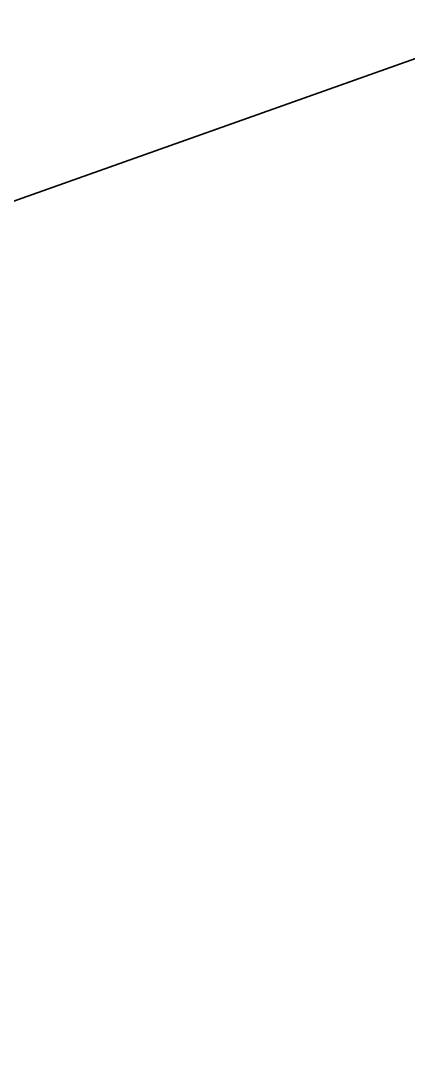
# Model space of a CAD drawing. Header units: millimetres. Extents: x 0 to 2114, y 0 to 2343.
# Drawn here: x 1525.401273 to 1525.402525, y 1750.101303 to 1750.10465 of the extents above; entities that cross this region are included whole.
import ezdxf

# ---------------------------------------------------------------- set-up
doc = ezdxf.new("R2010")
doc.units = ezdxf.units.MM
doc.layers.add('Blocks', color=7, linetype='Continuous')
doc.layers.add('Blocks$Outline', color=7, linetype='Continuous', lineweight=35, true_color=0xff3f3f)

# ---------------------------------------------------------------- blocks, each defined once
blk = doc.blocks.new('Mirra 2 Office Chair Side')
at = {"layer": 'Blocks$Outline'}
blk.add_open_spline([(350.723004, 456.6456874), (349.9063126, 456.3566926), (347.4639456, 455.485578), (344.2842932, 454.3265235), (342.8793987, 453.8052448), (342.4612357, 453.649947), (341.8209789, 453.4121678), (341.2306935, 453.1919321), (340.6903794, 452.98924), (340.9873499, 451.9535809), (341.2843203, 450.9179217), (341.5812908, 449.8822626), (341.6259158, 449.7376194), (341.6705408, 449.5929761), (341.7151658, 449.4483329), (341.7655392, 449.3055899), (341.8159127, 449.1628468), (341.8662862, 449.0201038), (341.9223276, 448.8794894), (341.978369, 448.738875), (342.0344103, 448.5982605), (342.09603, 448.4599996), (342.1576496, 448.3217387), (342.2192692, 448.1834778), (342.2863686, 448.0477917), (342.3534679, 447.9121055), (342.4205672, 447.7764193), (342.4930388, 447.6435249), (342.5655104, 447.5106305), (342.6379821, 447.3777361), (342.7157101, 447.2478461), (342.7934381, 447.1179562), (342.8711661, 446.9880662), (342.9540262, 446.8613884), (343.0368862, 446.7347106), (343.1197463, 446.6080328), (343.2076058, 446.4847698), (343.2954654, 446.3615068), (343.3833249, 446.2382439), (343.4760434, 446.118593), (343.5687619, 445.9989421), (343.6614803, 445.8792911), (343.7589094, 445.7634437), (343.8563385, 445.6475962), (343.9537675, 445.5317488), (344.0557513, 445.4198901), (344.1577351, 445.3080314), (344.2597189, 445.1961728), (344.3660943, 445.0884818), (344.4724696, 444.9807909), (344.578845, 444.8731), (344.6894418, 444.7697491), (344.8000386, 444.6663982), (344.9106353, 444.5630473), (345.0252766, 444.4642017), (345.1399178, 444.3653562), (345.254559, 444.2665106), (345.3730613, 444.1723286), (345.4915637, 444.0781465), (345.610066, 443.9839645), (347.242692, 444.586073), (348.4029882, 445.0143737), (351.0233059, 445.9676896), (353.1058471, 446.7107542), (353.6895527, 446.9178436)], degree=3, knots=[-23.549746, -23.549746, -23.549746, -23.549746, -23.398854, -23.06552, -22.732187, -22.732187, -22.732187, -22.232187, -22.232187, -22.232187, -19, -19, -19, -18, -18, -18, -17, -17, -17, -16, -16, -16, -15, -15, -15, -14, -14, -14, -13, -13, -13, -12, -12, -12, -11, -11, -11, -10, -10, -10, -9, -9, -9, -8, -8, -8, -7, -7, -7, -6, -6, -6, -5, -5, -5, -4, -4, -4, -3, -3, -3, -2.666667, -2.333333, -2.215219, -2.215219, -2.215219, -2.215219], dxfattribs=at)

msp = doc.modelspace()

# ---------------------------------------------------------------- block references
at = {"layer": 'Blocks'}
msp.add_blockref('Mirra 2 Office Chair Side', (1171.7130142, 1303.1866903), dxfattribs=at)

doc.saveas('drawing.dxf')
